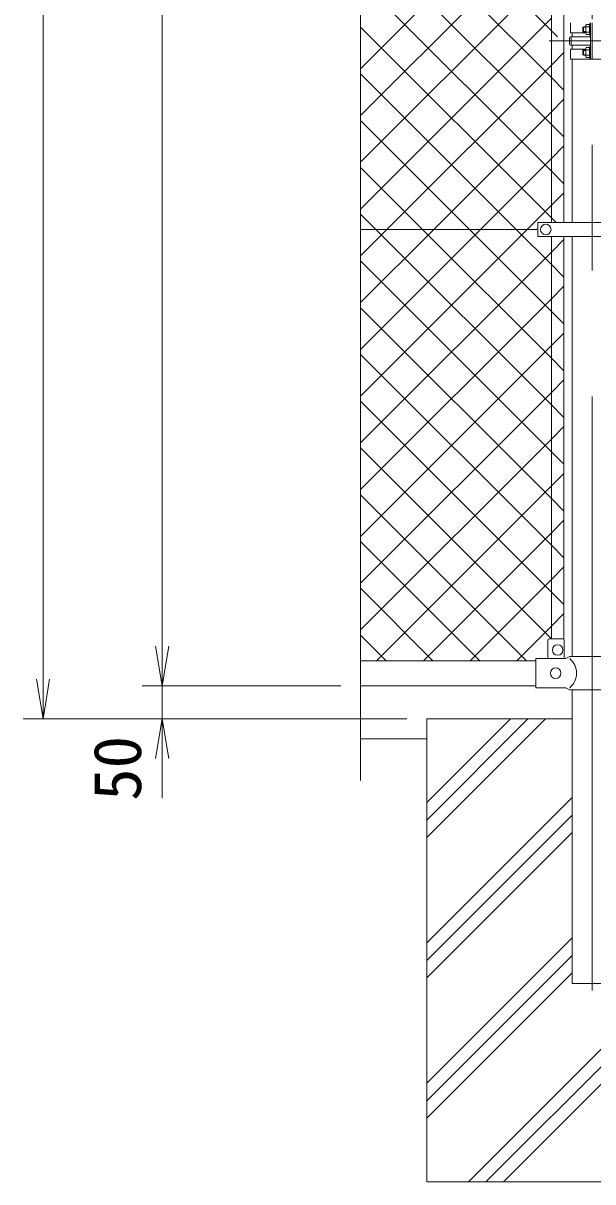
# Model space of a CAD drawing. Units: millimetres, scale not verified. Extents: x -6300 to 6300, y -4455 to 4455.
# Drawn here: x -4287 to -3426, y -1340 to 412 of the extents above; entities that cross this region are included whole.
import ezdxf
from ezdxf.enums import TextEntityAlignment as Align

# ---------------------------------------------------------------- set-up
doc = ezdxf.new("R2010")
doc.units = ezdxf.units.MM
doc.header["$LTSCALE"] = 30
doc.linetypes.add('USER1', pattern=[50.8, 31.75, -6.35, 6.35, -6.35])
for name, color, linetype, lineweight in [('0-1_D-BMK', 2, 'USER1', 13), ('0-2_D-STR1', 1, 'Continuous', 18), ('0-3_D-STR3', 3, 'Continuous', 13), ('0-4_D-DCR-HCH', 7, 'Continuous', 9), ('0-5_D-BGD', 7, 'Continuous', 9), ('0-6_D-STR4', 7, 'Continuous', 9), ('0-7_D-STR-DIM', 7, 'Continuous', 9), ('0-8_0', 7, 'Continuous', 9), ('0-A_D-STR2', 7, 'Continuous', 9)]:
    doc.layers.add(name, color=color, linetype=linetype, lineweight=lineweight)
doc.styles.add('ＭＳ ゴシック', font='')
doc.styles.get('ＭＳ ゴシック').set_extended_font_data('MS Gothic')

# ---------------------------------------------------------------- blocks, each defined once
blk = doc.blocks.new('_Open')
at = {"layer": '0-8_0'}
blk.add_line((-30, 5), (0, 0), dxfattribs=at)
blk.add_lwpolyline([(-30, -5), (0, 0), (-30, 0)], dxfattribs=at)

msp = doc.modelspace()

# ---------------------------------------------------------------- linework, layer by layer
at = {"layer": '0-1_D-BMK'}
for p, q in [((-3427.18, 2894.97), (-3427.18, -1050.85)), ((-3492.22, 384.73), (-3152.22, 384.73))]:
    msp.add_line(p, q, dxfattribs=at)
at = {"layer": '0-2_D-STR1'}
for p, q in [((-3457.43, 397.23), (-3457.43, 391.23)), ((-3457.43, 378.23), (-3457.43, 372.23)), ((-3457.43, 357.23), (-3457.43, 110.23)), ((-3457.43, 89.23), (-3457.43, -546.17)), ((-3512.18, -552.27), (-3777.18, -552.27)), ((-3512.18, -590.27), (-3777.18, -590.27)), ((-3457.43, -596.17), (-3457.43, -1040.27)), ((-3457.43, -1040.27), (-3396.93, -1040.27))]:
    msp.add_line(p, q, dxfattribs=at)
at = {"layer": '0-3_D-STR3'}
for p, q in [((-3488.68, 779.23), (-3488.68, 110.23)), ((-3459.73, 412.23), (-3459.73, 397.23)), ((-3440.88, 405.55), (-3440.2, 406.23)), ((-3440.88, 405.55), (-3440.88, 398.9)), ((-3436.58, 405.55), (-3440.88, 405.55)), ((-3436.58, 406.23), (-3440.2, 406.23)), ((-3440.2, 406.23), (-3440.2, 398.23)), ((-3436.58, 408.05), (-3436.58, 396.45)), ((-3431.08, 409.73), (-3435.98, 409.73)), ((-3431.08, 406.23), (-3435.98, 406.23)), ((-3429.48, 410.73), (-3431.08, 410.73)), ((-3431.08, 410.73), (-3431.08, 393.73)), ((-3429.48, 412.23), (-3429.48, 357.23)), ((-3427.18, 412.23), (-3427.18, 357.23)), ((-3461.53, 388.23), (-3461.53, 381.23)), ((-3459.73, 397.23), (-3436.58, 397.23)), ((-3458.53, 391.23), (-3429.48, 391.23)), ((-3458.53, 391.23), (-3458.53, 378.23)), ((-3440.88, 398.9), (-3440.2, 398.23)), ((-3436.58, 398.9), (-3440.88, 398.9)), ((-3436.58, 398.23), (-3440.2, 398.23)), ((-3431.08, 398.23), (-3435.98, 398.23)), ((-3431.08, 394.73), (-3435.98, 394.73)), ((-3429.48, 393.73), (-3431.08, 393.73)), ((-3459.73, 372.23), (-3436.58, 372.23)), ((-3459.73, 357.23), (-3459.73, 372.23)), ((-3458.53, 378.23), (-3429.48, 378.23)), ((-3440.88, 370.55), (-3440.2, 371.23)), ((-3436.58, 370.55), (-3440.88, 370.55)), ((-3440.88, 363.9), (-3440.88, 370.55)), ((-3440.2, 363.23), (-3440.2, 371.23)), ((-3436.58, 371.23), (-3440.2, 371.23)), ((-3436.58, 361.41), (-3436.58, 373.01)), ((-3431.08, 374.73), (-3435.98, 374.73)), ((-3431.08, 371.23), (-3435.98, 371.23)), ((-3431.08, 358.73), (-3431.08, 375.73)), ((-3429.48, 375.73), (-3431.08, 375.73)), ((-3459.73, 357.23), (-3394.63, 357.23)), ((-3436.58, 363.9), (-3440.88, 363.9)), ((-3440.88, 363.9), (-3440.2, 363.23)), ((-3436.58, 363.23), (-3440.2, 363.23)), ((-3431.08, 363.23), (-3435.98, 363.23)), ((-3431.08, 359.73), (-3435.98, 359.73)), ((-3429.48, 358.73), (-3431.08, 358.73)), ((-3509.18, 110.23), (-3509.18, 89.23)), ((-3394.38, 110.23), (-3509.18, 110.23)), ((-3777.18, 99.73), (-3509.18, 99.73)), ((-3394.38, 89.23), (-3509.18, 89.23)), ((-3488.68, -519.17), (-3488.68, 89.23)), ((-3469.68, -519.85), (-3469.68, 89.23)), ((-3494.18, -521.17), (-3494.18, -549.17)), ((-3471.18, -519.17), (-3492.18, -519.17)), ((-3469.18, -521.17), (-3469.18, -549.17)), ((-3466.98, -549.17), (-3512.18, -549.17)), ((-3512.18, -593.17), (-3512.18, -549.17)), ((-3466.98, -549.17), (-3460.98, -546.17)), ((-3391.08, -546.17), (-3460.98, -546.17)), ((-3466.98, -593.17), (-3512.18, -593.17)), ((-3466.98, -593.17), (-3460.98, -596.17)), ((-3391.08, -596.17), (-3460.98, -596.17))]:
    msp.add_line(p, q, dxfattribs=at)
msp.add_lwpolyline([(-3469.68, 779.23), (-3469.68, 378.23), (-3469.68, 110.23)], dxfattribs=at)
for centre in [(-3497.18, 99.73), (-3479.18, -536.17), (-3482.18, -571.17)]:
    msp.add_circle(centre, 8, dxfattribs=at)
for centre, radius, start, end in [((-3433.73, 407.98), 2.85, 142.09851, 217.90149), ((-3422.94, 402.23), 13.63, 162.93847, 197.06153), ((-3458.53, 388.23), 3, 90, 180), ((-3433.72, 396.48), 2.85, 142.14171, 217.85829), ((-3458.53, 381.23), 3, 180, 270), ((-3433.72, 372.98), 2.85, 142.14171, 217.85829), ((-3422.94, 367.23), 13.63, 162.93847, 197.06153), ((-3433.73, 361.48), 2.85, 142.09851, 217.90149), ((-3492.18, -521.17), 2, 90, 180), ((-3471.18, -521.17), 2, 0, 90), ((-3479.56, -571.17), 28.8, 310.19176, 49.80824)]:
    msp.add_arc(centre, radius, start, end, dxfattribs=at)
at = {"layer": '0-4_D-DCR-HCH'}
for p, q in [((-3677.18, -819.87), (-3497.58, -640.27)), ((-3677.18, -793.35), (-3524.1, -640.27)), ((-3677.18, -766.84), (-3550.61, -640.27)), ((-3677.18, -978.97), (-3457.43, -759.22)), ((-3677.18, -1005.48), (-3457.43, -785.73)), ((-3677.18, -1032), (-3457.43, -812.25)), ((-3614.22, -1340.27), (-3177.18, -903.23)), ((-3587.7, -1340.27), (-3177.18, -929.75)), ((-3561.18, -1340.27), (-3177.18, -956.27)), ((-3677.18, -1191.1), (-3457.43, -971.35)), ((-3677.18, -1217.62), (-3457.43, -997.87)), ((-3677.18, -1244.13), (-3457.43, -1024.38))]:
    msp.add_line(p, q, dxfattribs=at)
at = {"layer": '0-5_D-BGD'}
msp.add_line((-3777.18, -670.27), (-3677.18, -670.27), dxfattribs=at)
at = {"layer": '0-6_D-STR4'}
for p, q in [((-3677.18, -640.27), (-3677.18, -1340.27)), ((-3677.18, -640.27), (-3457.43, -640.27)), ((-3677.18, -1340.27), (-3177.18, -1340.27))]:
    msp.add_line(p, q, dxfattribs=at)
at = {"layer": '0-7_D-STR-DIM'}
for p, q in [((-4257.18, -580.27), (-4257.18, 2799.73)), ((-4077.18, -530.27), (-4077.18, 2799.73)), ((-3777.18, -733.27), (-3777.18, 1109.07)), ((-4077.18, -530.27), (-4077.18, -470.27)), ((-3807.18, -590.27), (-4107.18, -590.27)), ((-3807.18, -590.27), (-4107.18, -590.27)), ((-4077.18, -640.27), (-4077.18, -590.27)), ((-3707.18, -640.27), (-4287.18, -640.27)), ((-3707.18, -640.27), (-4107.18, -640.27)), ((-4077.18, -700.27), (-4077.18, -760.27))]:
    msp.add_line(p, q, dxfattribs=at)
at = {"layer": '0-A_D-STR2'}
for p, q in [((-3777.18, 342.73), (-3488.68, 631.23)), ((-3488.68, 329.38), (-3777.18, 617.88)), ((-3777.18, 272.02), (-3488.68, 560.52)), ((-3488.68, 258.67), (-3777.18, 547.17)), ((-3777.18, 201.31), (-3488.68, 489.81)), ((-3488.68, 187.96), (-3777.18, 476.46)), ((-3777.18, 130.6), (-3488.68, 419.1)), ((-3488.68, 348.39), (-3469.68, 367.39)), ((-3541.86, 99.73), (-3777.18, 335.04)), ((-3737.34, 99.73), (-3488.68, 348.39)), ((-3469.68, 310.38), (-3488.68, 329.38)), ((-3488.68, 277.68), (-3469.68, 296.68)), ((-3612.58, 99.73), (-3777.18, 264.33)), ((-3666.63, 99.73), (-3488.68, 277.68)), ((-3469.68, 239.67), (-3488.68, 258.67)), ((-3488.68, 206.96), (-3469.68, 225.96)), ((-3683.29, 99.73), (-3777.18, 193.62)), ((-3595.91, 99.73), (-3488.68, 206.96)), ((-3469.68, 168.96), (-3488.68, 187.96)), ((-3488.68, 136.25), (-3469.68, 155.25)), ((-3754, 99.73), (-3777.18, 122.91)), ((-3525.2, 99.73), (-3488.68, 136.25)), ((-3777.18, 59.89), (-3737.34, 99.73)), ((-3777.18, -10.82), (-3666.63, 99.73)), ((-3777.18, -81.54), (-3595.91, 99.73)), ((-3777.18, -152.25), (-3525.2, 99.73)), ((-3488.68, -165.59), (-3754, 99.73)), ((-3488.68, -94.88), (-3683.29, 99.73)), ((-3488.68, -24.17), (-3612.58, 99.73)), ((-3488.68, 46.54), (-3541.86, 99.73)), ((-3488.68, 65.54), (-3469.68, 84.54)), ((-3777.18, -222.96), (-3488.68, 65.54)), ((-3488.68, -236.3), (-3777.18, 52.2)), ((-3469.68, 27.54), (-3488.68, 46.54)), ((-3488.68, -5.17), (-3469.68, 13.83)), ((-3777.18, -293.67), (-3488.68, -5.17)), ((-3488.68, -307.02), (-3777.18, -18.52)), ((-3469.68, -43.17), (-3488.68, -24.17)), ((-3488.68, -75.88), (-3469.68, -56.88)), ((-3777.18, -364.38), (-3488.68, -75.88)), ((-3488.68, -377.73), (-3777.18, -89.23)), ((-3469.68, -113.88), (-3488.68, -94.88)), ((-3488.68, -146.59), (-3469.68, -127.59)), ((-3777.18, -435.09), (-3488.68, -146.59)), ((-3488.68, -448.44), (-3777.18, -159.94)), ((-3469.68, -184.59), (-3488.68, -165.59)), ((-3488.68, -217.3), (-3469.68, -198.3)), ((-3777.18, -505.8), (-3488.68, -217.3)), ((-3469.68, -255.3), (-3488.68, -236.3)), ((-3488.68, -288.01), (-3469.68, -269.01)), ((-3752.94, -552.27), (-3488.68, -288.01)), ((-3526.26, -552.27), (-3777.18, -301.36)), ((-3469.68, -326.02), (-3488.68, -307.02)), ((-3488.68, -358.72), (-3469.68, -339.72)), ((-3682.23, -552.27), (-3488.68, -358.72)), ((-3596.97, -552.27), (-3777.18, -372.07)), ((-3469.68, -396.73), (-3488.68, -377.73)), ((-3488.68, -429.43), (-3469.68, -410.43)), ((-3611.52, -552.27), (-3488.68, -429.43)), ((-3667.68, -552.27), (-3777.18, -442.78)), ((-3469.68, -467.44), (-3488.68, -448.44)), ((-3488.68, -500.14), (-3469.68, -481.14)), ((-3540.81, -552.27), (-3488.68, -500.14)), ((-3738.39, -552.27), (-3777.18, -513.49))]:
    msp.add_line(p, q, dxfattribs=at)
for points in [[(-3479.61, 391.02), (-3488.68, 400.09), (-3777.18, 688.59)], [(-3481.65, 110.23), (-3488.68, 117.25), (-3777.18, 405.75)], [(-3488.65, -519.17), (-3488.68, -519.15), (-3777.18, -230.65)]]:
    msp.add_lwpolyline(points, dxfattribs=at)

# ---------------------------------------------------------------- block references
at = {"layer": '0-7_D-STR-DIM', "xscale": 2, "yscale": 2}
for p, rotation in [((-4077.18, -590.27), 270), ((-4077.18, -590.27), 270), ((-4257.18, -640.27), 270), ((-4077.18, -640.27), 90)]:
    msp.add_blockref('_Open', p, dxfattribs=dict(at, rotation=rotation))

# ---------------------------------------------------------------- texts
at = {"layer": '0-7_D-STR-DIM', "style": 'ＭＳ ゴシック'}
msp.add_text('50', height=72.14, rotation=90, dxfattribs=at).set_placement((-4087.3, -764.21), align=Align.BOTTOM_LEFT)

doc.saveas('drawing.dxf')
